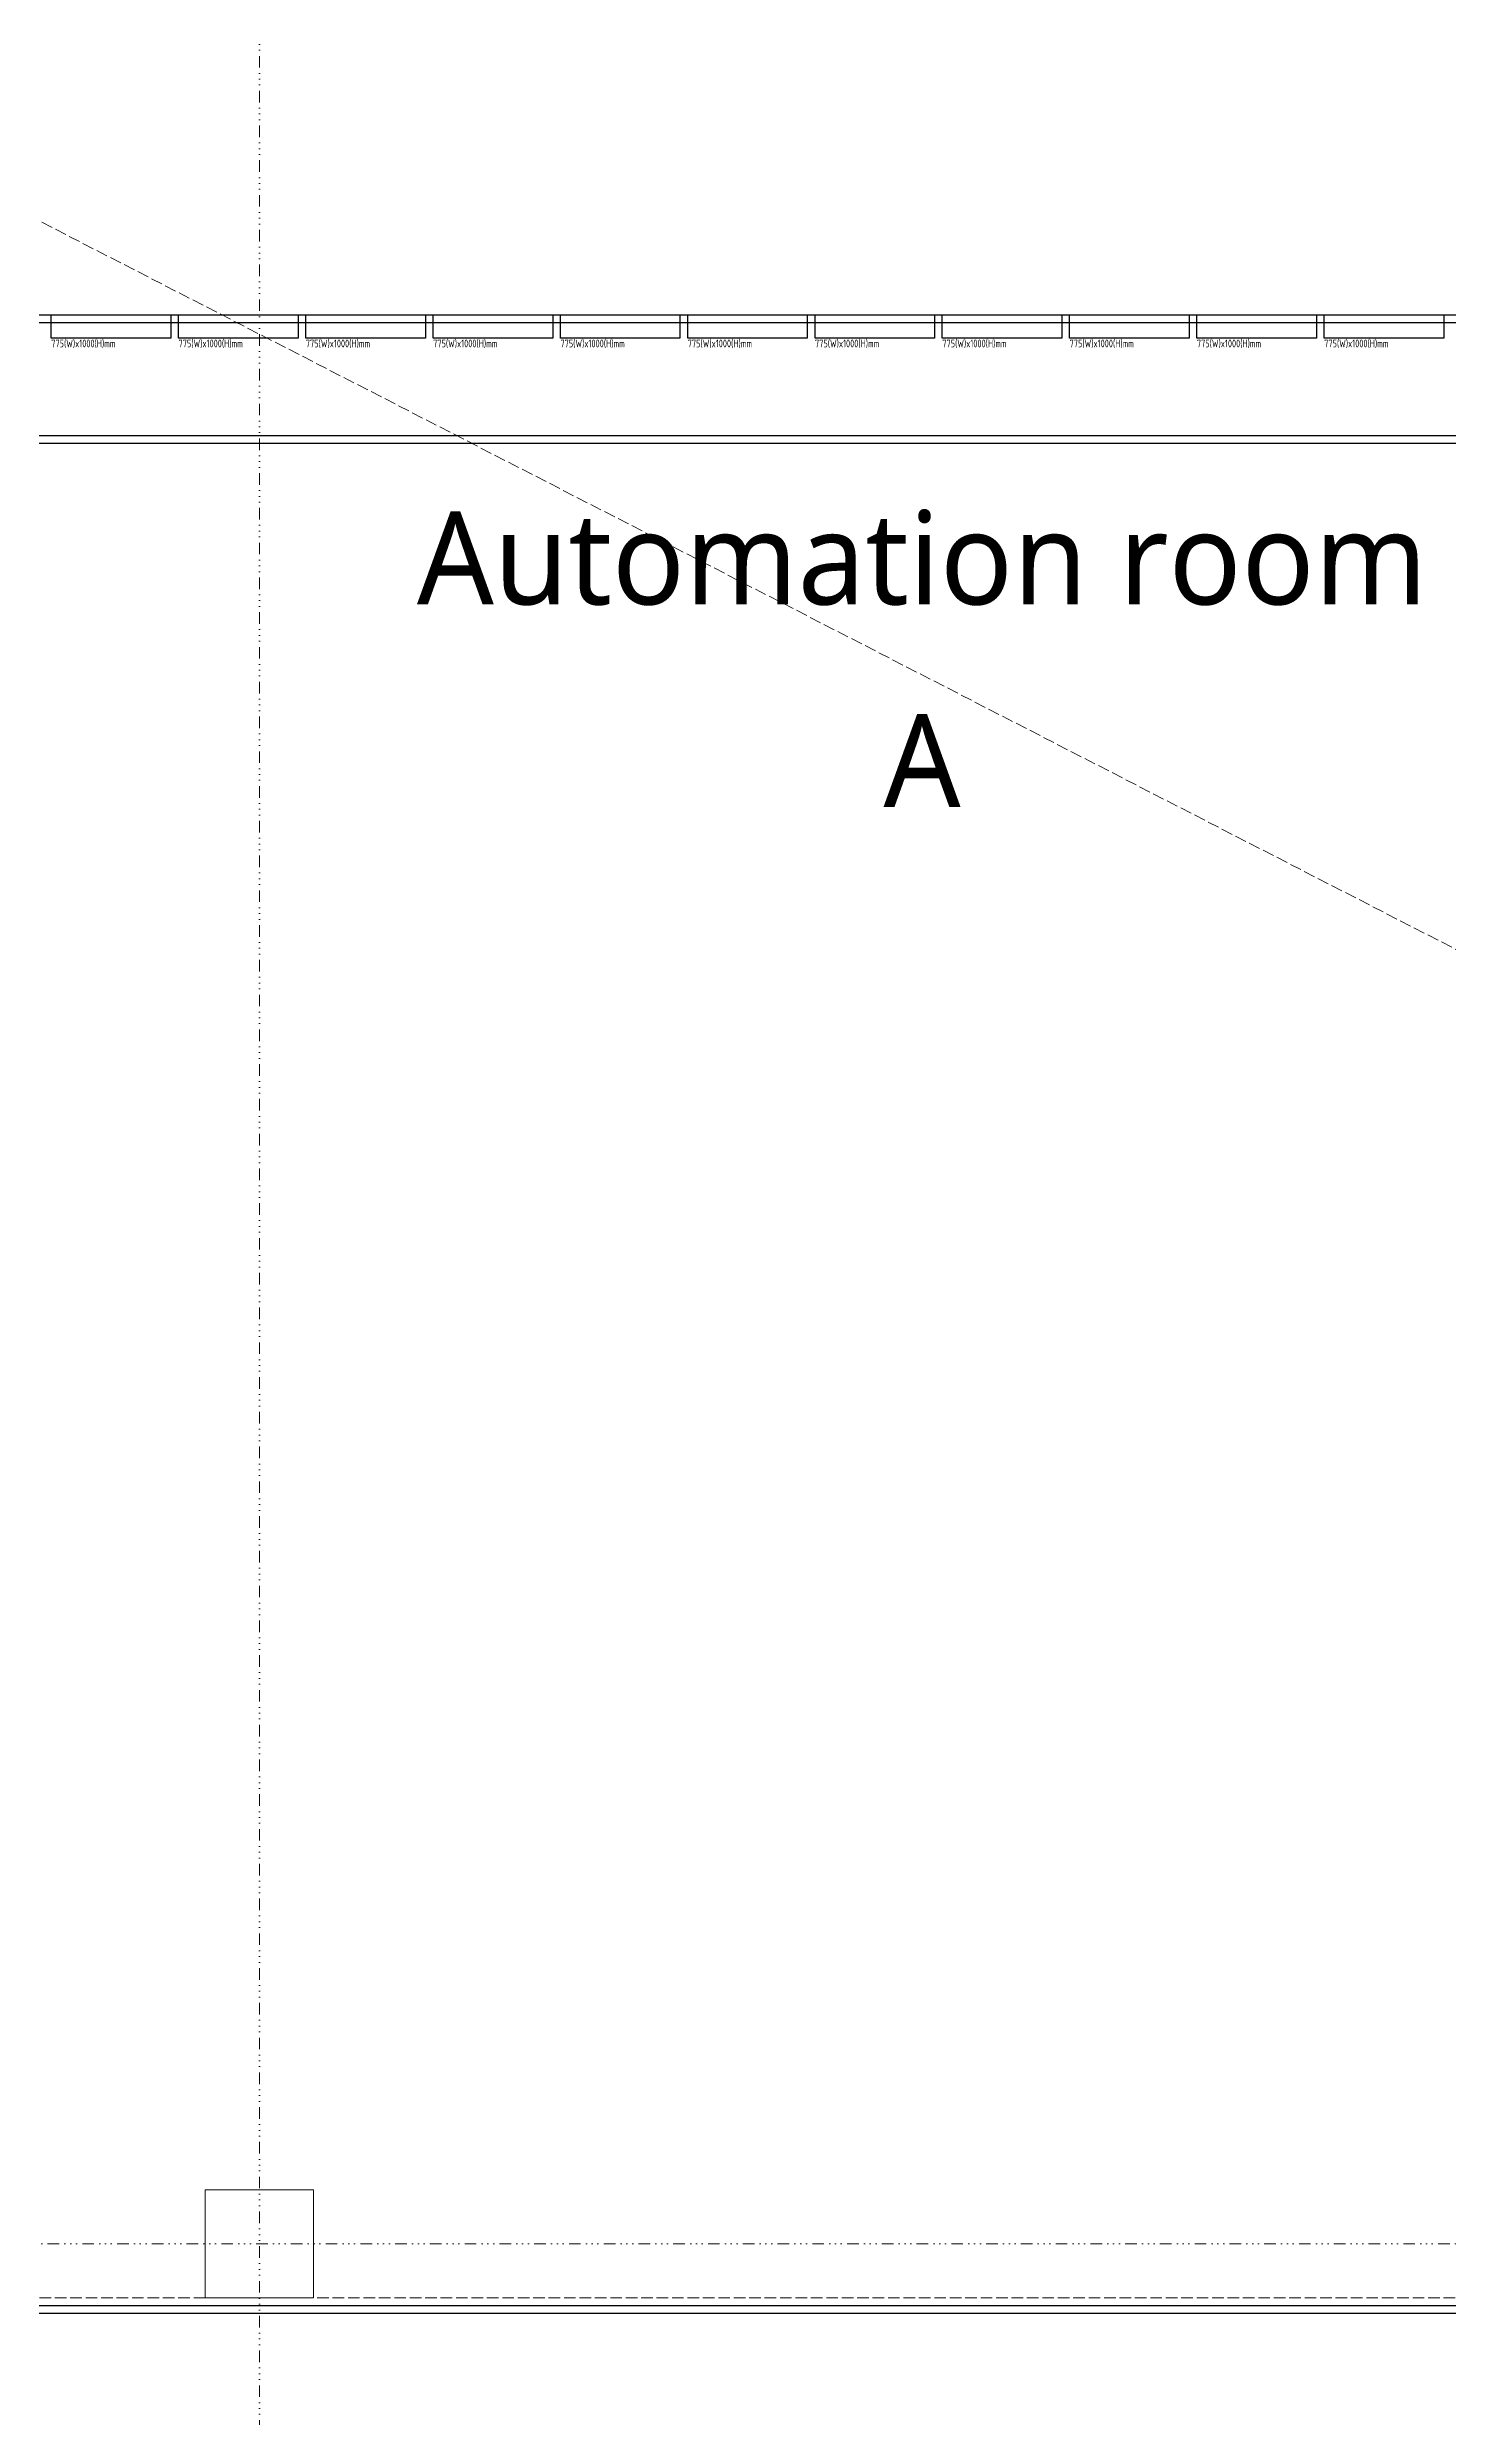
# Model space of a CAD drawing. Extents: x -76427 to 292734, y -42117 to 131250.
# Drawn here: x 217026 to 226101, y 58880 to 74234 of the extents above; entities that cross this region are included whole.
import ezdxf
from ezdxf.enums import TextEntityAlignment as Align

# ---------------------------------------------------------------- set-up
doc = ezdxf.new("R2010")
doc.units = 0
doc.header["$LTSCALE"] = 250
doc.linetypes.add('H12PL1$0$HIDDEN', pattern=[0.4, 0.3, -0.1])
doc.linetypes.add('H12PL1$0$JJP_三點線', pattern=[0.9, 0.3, -0.15, 0, -0.15, 0, -0.15, 0, -0.15])
for name, color, linetype in [('H12PL1$0$A-OBJE-2D', 252, 'Continuous'), ('H12PL1$0$A-ZONE', 252, 'Continuous'), ('H12PL1$0$S-COL', 252, 'Continuous'), ('H12PL1$0$S-GRID', 252, 'Continuous'), ('XFDP10$0$A-S-C1-800x1000-v (50K)', 212, 'Continuous'), ('XFDP10$0$A-W-P1S (50K)', 2, 'Continuous'), ('XFDP10$0$A-W-P4S (50K)', 2, 'Continuous')]:
    doc.layers.add(name, color=color, linetype=linetype)
doc.styles.add('H12PL1$0$Standard', font='', dxfattribs={"width": 0.8})
doc.styles.add('XFDP10$0$AA-TXT', font='isocp.shx', dxfattribs={"width": 0.8, "bigfont": 'china.shx'})
doc.styles.get('H12PL1$0$Standard').set_extended_font_data('Microsoft JhengHei')

# ---------------------------------------------------------------- blocks, each defined once
blk = doc.blocks.new('*U135')
blk.add_lwpolyline([(0, 0), (0, 0.2583), (0.05, 0.2583), (0.05, 0)], close=True)
at = {"color": 1, "style": 'XFDP10$0$AA-TXT', "width": 0.8}
blk.add_attdef('高度', text='', height=0.1, rotation=90, dxfattribs=at).set_placement((0.1157, 0.07), align=Align.MIDDLE_LEFT)
blk = doc.blocks.new('XFDP10')
at = {"layer": 'XFDP10$0$A-W-P1S (50K)'}
for p, q in [((208751.3, 72500.5, 0), (233725, 72500.5, 0)), ((208801.3, 72450.5, 0), (233775, 72450.5, 0))]:
    blk.add_line(p, q, dxfattribs=at)
at = {"layer": 'XFDP10$0$A-W-P4S (50K)'}
for p, q in [((208751.3, 71719), (238875.4, 71719, 0)), ((208801.3, 71669, 0), (238875.4, 71669, 0)), ((208801.3, 59600, 0), (240449.5, 59600, 0)), ((208751.3, 59550), (240449.5, 59550, 0))]:
    blk.add_line(p, q, dxfattribs=at)
at = {"layer": 'XFDP10$0$A-S-C1-800x1000-v (50K)'}
ref = blk.add_blockref('*U135', (217051.3, 72500.5, 0), dxfattribs=dict(at, xscale=3000, yscale=3000, zscale=3000, rotation=270))
ref.add_attrib('高度', '775(W)x1000(H)mm', dxfattribs={"layer": '0', "color": 1, "height": 50, "style": 'XFDP10$0$AA-TXT', "width": 0.8}).set_placement((217051.3, 72315.3, 0), align=Align.MIDDLE_LEFT)
ref = blk.add_blockref('*U135', (217876.3, 72500.5, 0), dxfattribs=dict(at, xscale=3000, yscale=3000, zscale=3000, rotation=270))
ref.add_attrib('高度', '775(W)x1000(H)mm', dxfattribs={"layer": '0', "color": 1, "height": 50, "style": 'XFDP10$0$AA-TXT', "width": 0.8}).set_placement((217876.3, 72315.3, 0), align=Align.MIDDLE_LEFT)
ref = blk.add_blockref('*U135', (218701.3, 72500.5, 0), dxfattribs=dict(at, xscale=3000, yscale=3000, zscale=3000, rotation=270))
ref.add_attrib('高度', '775(W)x1000(H)mm', dxfattribs={"layer": '0', "color": 1, "height": 50, "style": 'XFDP10$0$AA-TXT', "width": 0.8}).set_placement((218701.3, 72315.3, 0), align=Align.MIDDLE_LEFT)
ref = blk.add_blockref('*U135', (219526.3, 72500.5, 0), dxfattribs=dict(at, xscale=3000, yscale=3000, zscale=3000, rotation=270))
ref.add_attrib('高度', '775(W)x1000(H)mm', dxfattribs={"layer": '0', "color": 1, "height": 50, "style": 'XFDP10$0$AA-TXT', "width": 0.8}).set_placement((219526.3, 72315.3, 0), align=Align.MIDDLE_LEFT)
ref = blk.add_blockref('*U135', (220351.3, 72500.5, 0), dxfattribs=dict(at, xscale=3000, yscale=3000, zscale=3000, rotation=270))
ref.add_attrib('高度', '775(W)x1000(H)mm', dxfattribs={"layer": '0', "color": 1, "height": 50, "style": 'XFDP10$0$AA-TXT', "width": 0.8}).set_placement((220351.3, 72315.3, 0), align=Align.MIDDLE_LEFT)
ref = blk.add_blockref('*U135', (221176.3, 72500.5, 0), dxfattribs=dict(at, xscale=3000, yscale=3000, zscale=3000, rotation=270))
ref.add_attrib('高度', '775(W)x1000(H)mm', dxfattribs={"layer": '0', "color": 1, "height": 50, "style": 'XFDP10$0$AA-TXT', "width": 0.8}).set_placement((221176.3, 72315.3, 0), align=Align.MIDDLE_LEFT)
ref = blk.add_blockref('*U135', (222001.3, 72500.5, 0), dxfattribs=dict(at, xscale=3000, yscale=3000, zscale=3000, rotation=270))
ref.add_attrib('高度', '775(W)x1000(H)mm', dxfattribs={"layer": '0', "color": 1, "height": 50, "style": 'XFDP10$0$AA-TXT', "width": 0.8}).set_placement((222001.3, 72315.3, 0), align=Align.MIDDLE_LEFT)
ref = blk.add_blockref('*U135', (222826.3, 72500.5, 0), dxfattribs=dict(at, xscale=3000, yscale=3000, zscale=3000, rotation=270))
ref.add_attrib('高度', '775(W)x1000(H)mm', dxfattribs={"layer": '0', "color": 1, "height": 50, "style": 'XFDP10$0$AA-TXT', "width": 0.8}).set_placement((222826.3, 72315.3, 0), align=Align.MIDDLE_LEFT)
ref = blk.add_blockref('*U135', (223651.3, 72500.5, 0), dxfattribs=dict(at, xscale=3000, yscale=3000, zscale=3000, rotation=270))
ref.add_attrib('高度', '775(W)x1000(H)mm', dxfattribs={"layer": '0', "color": 1, "height": 50, "style": 'XFDP10$0$AA-TXT', "width": 0.8}).set_placement((223651.3, 72315.3, 0), align=Align.MIDDLE_LEFT)
ref = blk.add_blockref('*U135', (224476.3, 72500.5, 0), dxfattribs=dict(at, xscale=3000, yscale=3000, zscale=3000, rotation=270))
ref.add_attrib('高度', '775(W)x1000(H)mm', dxfattribs={"layer": '0', "color": 1, "height": 50, "style": 'XFDP10$0$AA-TXT', "width": 0.8}).set_placement((224476.3, 72315.3, 0), align=Align.MIDDLE_LEFT)
ref = blk.add_blockref('*U135', (225301.3, 72500.5, 0), dxfattribs=dict(at, xscale=3000, yscale=3000, zscale=3000, rotation=270))
ref.add_attrib('高度', '775(W)x1000(H)mm', dxfattribs={"layer": '0', "color": 1, "height": 50, "style": 'XFDP10$0$AA-TXT', "width": 0.8}).set_placement((225301.3, 72315.3, 0), align=Align.MIDDLE_LEFT)
blk = doc.blocks.new('H12PL1')
at = {"layer": 'H12PL1$0$A-OBJE-2D', "linetype": 'H12PL1$0$HIDDEN', "lineweight": 0}
blk.add_line((192000, 85950), (243150, 59650), dxfattribs=at)
blk.add_lwpolyline([(243150, 59650), (192000, 59650)], dxfattribs=at)
at = {"layer": 'H12PL1$0$S-COL', "lineweight": 0, "flags": 128}
blk.add_lwpolyline([(218050, 59650), (218750, 59650), (218750, 60350), (218050, 60350)], close=True, dxfattribs=at)
at = {"layer": 'H12PL1$0$S-GRID', "linetype": 'H12PL1$0$JJP_三點線', "lineweight": 0}
for p, q in [((218400, 128250), (218400, -28000)), ((-29000, 60000), (289600, 60000))]:
    blk.add_line(p, q, dxfattribs=at)
blk.add_blockref('XFDP10', (0, 0))
at = {"layer": 'H12PL1$0$A-ZONE', "style": 'H12PL1$0$Standard'}
for s, p in [('Automation room', (222695.34, 71223.73)), ('A', (222695.34, 69912.25))]:
    blk.add_text(s, height=600, dxfattribs=at).set_placement(p, align=Align.TOP_CENTER)

msp = doc.modelspace()

# ---------------------------------------------------------------- block references
msp.add_blockref('H12PL1', (0, 0))

doc.saveas('drawing.dxf')
